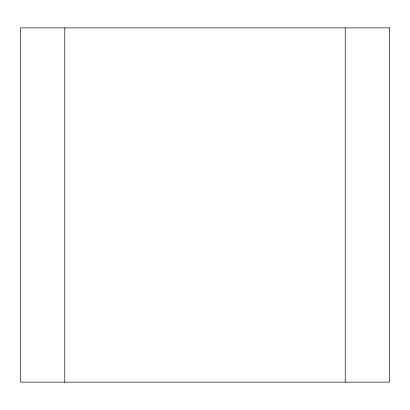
<?xml version="1.0" encoding="UTF-8"?>
<svg xmlns="http://www.w3.org/2000/svg" width="410" height="410" viewBox="0 0 410 410"><rect width="100%" height="100%" fill="white"/><g stroke="black" fill="none" stroke-linecap="round" stroke-linejoin="round"><path stroke-width="0.61" d="M345.22 27.88L345.22 382.12M64.78 27.88L64.78 382.12M389.5 27.88L20.5 27.88L20.5 382.12L389.5 382.12L389.5 27.88"/></g></svg>
